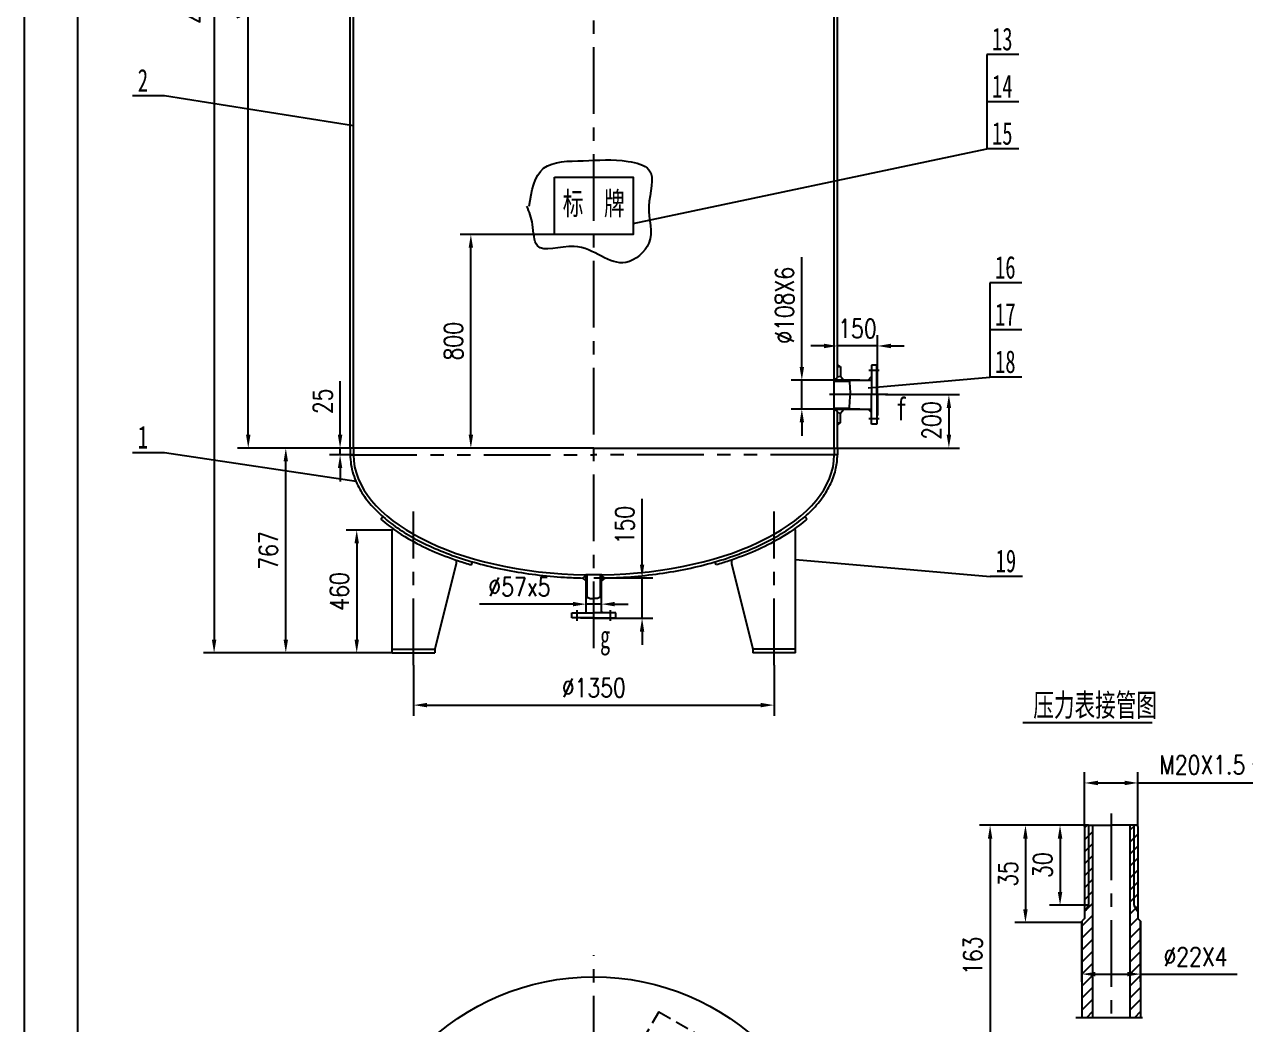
# Model space of a CAD drawing. Extents: x -200 to 8220, y -200 to 11680.
# Drawn here: x -200 to 4371, y 3984 to 7728 of the extents above; entities that cross this region are included whole.
import ezdxf

# ---------------------------------------------------------------- set-up
doc = ezdxf.new("R2010")
doc.units = 0
doc.header["$LTSCALE"] = 200
for name, pattern in [('CENTER', [2, 1.25, -0.25, 0.25, -0.25]), ('DASHED', [0.75, 0.5, -0.25]), ('K', [2.5, 1.25, -0.25, 0.25, -0.25, 0.25, -0.25])]:
    doc.linetypes.add(name, pattern=pattern)
doc.layers.get('0').update_dxf_attribs({"linetype": 'CONTINUOUS'})
doc.layers.get('DEFPOINTS').update_dxf_attribs({"linetype": 'CONTINUOUS'})
for name, color, linetype in [('1轮廓实线层', 7, 'CONTINUOUS'), ('2细线层', 4, 'CONTINUOUS'), ('3中心线层', 1, 'CENTER'), ('5剖面线层', 2, 'CONTINUOUS'), ('6文字层', 3, 'CONTINUOUS'), ('8', 6, 'CONTINUOUS'), ('9双点划线层', 6, 'K')]:
    doc.layers.add(name, color=color, linetype=linetype)
doc.styles.add('BIAOTITEXT', font='SIMKAI.TTF', dxfattribs={"width": 0.666})
doc.styles.add('TH_GBDIM', font='romans.shx', dxfattribs={"width": 0.8, "bigfont": 'gbcbig.shx'})
doc.dimstyles.new('TH_GBDIM', dxfattribs={"dimscale": 20, "dimtxt": 3.5, "dimasz": 2.5, "dimexe": 2, "dimexo": 0, "dimgap": 1.5, "dimtad": 1, "dimdec": 0, "dimzin": 0, "dimtxsty": 'TH_GBDIM', "dimcen": 2.5, "dimclrd": 130, "dimclre": 130, "dimclrt": 3, "dimazin": 3, "dimtfac": 0.714286, "dimtdec": 0, "dimtmove": 0, "dimatfit": 3, "dimtolj": 1, "dimtzin": 0})

# ---------------------------------------------------------------- blocks, each defined once
blk = doc.blocks.new('*D14')
at = {"color": 1}
for p, q in [((1256.6, 5328.7), (1256.6, 5139.7)), ((2606.6, 5328.7), (2606.6, 5139.7)), ((1306.6, 5179.7), (2556.6, 5179.7))]:
    blk.add_line(p, q, dxfattribs=at)
for points in [[(1306.6, 5188), (1306.6, 5171.4), (1256.6, 5179.7)], [(2556.6, 5188), (2556.6, 5171.4), (2606.6, 5179.7)]]:
    blk.add_solid(points, dxfattribs=at)
at = {"layer": 'DEFPOINTS', "color": 0}
for p in [(1256.6, 5328.7), (2606.6, 5328.7), (2606.6, 5179.7)]:
    blk.add_point(p, dxfattribs=at)
at = {"color": 1, "insert": (1931.6, 5244.7), "char_height": 70, "attachment_point": 5, "style": 'TH_GBDIM'}
blk.add_mtext('\\A1;%%c1350', dxfattribs=at)
blk = doc.blocks.new('*D15')
at = {"color": 1}
for p, q in [((1176.6, 5835.2), (1004, 5835.2)), ((1044, 5785.2), (1044, 5425.2)), ((1176.6, 5375.2), (1004, 5375.2))]:
    blk.add_line(p, q, dxfattribs=at)
for points in [[(1035.7, 5785.2), (1052.3, 5785.2), (1044, 5835.2)], [(1035.7, 5425.2), (1052.3, 5425.2), (1044, 5375.2)]]:
    blk.add_solid(points, dxfattribs=at)
at = {"layer": 'DEFPOINTS', "color": 0}
for p in [(1176.6, 5835.2), (1044, 5375.2), (1176.6, 5375.2)]:
    blk.add_point(p, dxfattribs=at)
at = {"color": 1, "insert": (979, 5605.2), "char_height": 70, "attachment_point": 5, "rotation": 90, "style": 'TH_GBDIM'}
blk.add_mtext('\\A1;460', dxfattribs=at)
blk = doc.blocks.new('*D16')
at = {"color": 1}
for p, q in [((1019.6, 6142.1), (738.5, 6142.1)), ((778.5, 5425.2), (778.5, 6092.1)), ((1004, 5375.2), (738.5, 5375.2))]:
    blk.add_line(p, q, dxfattribs=at)
for points in [[(770.2, 6092.1), (786.8, 6092.1), (778.5, 6142.1)], [(770.2, 5425.2), (786.8, 5425.2), (778.5, 5375.2)]]:
    blk.add_solid(points, dxfattribs=at)
at = {"layer": 'DEFPOINTS', "color": 0}
for p in [(778.5, 6142.1), (1019.6, 6142.1), (1004, 5375.2)]:
    blk.add_point(p, dxfattribs=at)
at = {"color": 1, "insert": (713.5, 5758.6), "char_height": 70, "attachment_point": 5, "rotation": 90, "style": 'TH_GBDIM'}
blk.add_mtext('\\A1;767', dxfattribs=at)
blk = doc.blocks.new('*D19')
at = {"color": 1}
for p, q in [((2112.2, 5705.9), (2112.2, 5951.9)), ((1931.6, 5655.9), (2152.2, 5655.9)), ((2112.2, 5505), (2112.2, 5655.9)), ((1931.6, 5505), (2152.2, 5505)), ((2112.2, 5455), (2112.2, 5405))]:
    blk.add_line(p, q, dxfattribs=at)
for points in [[(2103.9, 5705.9), (2120.5, 5705.9), (2112.2, 5655.9)], [(2103.9, 5455), (2120.5, 5455), (2112.2, 5505)]]:
    blk.add_solid(points, dxfattribs=at)
at = {"layer": 'DEFPOINTS', "color": 0}
for p in [(1931.6, 5655.9), (2112.2, 5655.9), (1931.6, 5505)]:
    blk.add_point(p, dxfattribs=at)
at = {"color": 1, "insert": (2047.2, 5853.9), "char_height": 70, "attachment_point": 5, "rotation": 90, "style": 'TH_GBDIM'}
blk.add_mtext('\\A1;150', dxfattribs=at)
blk = doc.blocks.new('*D22')
at = {"color": 1}
for p, q in [((1903.1, 5556.2), (1903.1, 5597.8)), ((1960.1, 5551.2), (1960.1, 5597.8)), ((1853.1, 5557.8), (1503.1, 5557.8)), ((1960.1, 5557.8), (1903.1, 5557.8)), ((2010.1, 5557.8), (2060.1, 5557.8))]:
    blk.add_line(p, q, dxfattribs=at)
for points in [[(1853.1, 5566.2), (1853.1, 5549.5), (1903.1, 5557.8)], [(2010.1, 5566.2), (2010.1, 5549.5), (1960.1, 5557.8)]]:
    blk.add_solid(points, dxfattribs=at)
at = {"layer": 'DEFPOINTS', "color": 0}
for p in [(1903.1, 5556.2), (1960.1, 5557.8), (1960.1, 5551.2)]:
    blk.add_point(p, dxfattribs=at)
at = {"color": 1, "insert": (1653.1, 5622.8), "char_height": 70, "attachment_point": 5, "style": 'TH_GBDIM'}
blk.add_mtext('\\A1;%%c57x5', dxfattribs=at)
blk = doc.blocks.new('*D23')
at = {"color": 1}
for p, q in [((1019.6, 9542.1), (597.9, 9542.1)), ((637.9, 6192.1), (637.9, 9492.1)), ((1031.6, 6142.1), (597.9, 6142.1))]:
    blk.add_line(p, q, dxfattribs=at)
for points in [[(629.6, 9492.1), (646.3, 9492.1), (637.9, 9542.1)], [(629.6, 6192.1), (646.3, 6192.1), (637.9, 6142.1)]]:
    blk.add_solid(points, dxfattribs=at)
at = {"layer": 'DEFPOINTS', "color": 0}
for p in [(637.9, 9542.1), (1019.6, 9542.1), (1031.6, 6142.1)]:
    blk.add_point(p, dxfattribs=at)
at = {"color": 1, "insert": (572.9, 7842.1), "char_height": 70, "attachment_point": 5, "rotation": 90, "style": 'TH_GBDIM'}
blk.add_mtext('\\A1;3400', dxfattribs=at)
blk = doc.blocks.new('*D24')
at = {"color": 1}
for p, q in [((1656.6, 10279.1), (470.1, 10279.1)), ((510.1, 10229.1), (510.1, 5425.2)), ((738.5, 5375.2), (470.1, 5375.2))]:
    blk.add_line(p, q, dxfattribs=at)
for points in [[(501.8, 10229.1), (518.5, 10229.1), (510.1, 10279.1)], [(501.8, 5425.2), (518.5, 5425.2), (510.1, 5375.2)]]:
    blk.add_solid(points, dxfattribs=at)
at = {"layer": 'DEFPOINTS', "color": 0}
for p in [(1656.6, 10279.1), (510.1, 5375.2), (738.5, 5375.2)]:
    blk.add_point(p, dxfattribs=at)
at = {"color": 1, "insert": (445.1, 7827.1), "char_height": 70, "attachment_point": 5, "rotation": 90, "style": 'TH_GBDIM'}
blk.add_mtext('\\A1;4904', dxfattribs=at)
blk = doc.blocks.new('*D25')
at = {"color": 1}
for p, q in [((981.7, 6192.1), (981.7, 6392.8)), ((1031.6, 6142.1), (941.7, 6142.1)), ((981.7, 6117.1), (981.7, 6142.1)), ((1031.8, 6117.1), (941.7, 6117.1)), ((981.7, 6067.1), (981.7, 6017.1))]:
    blk.add_line(p, q, dxfattribs=at)
for points in [[(973.3, 6192.1), (990, 6192.1), (981.7, 6142.1)], [(973.3, 6067.1), (990, 6067.1), (981.7, 6117.1)]]:
    blk.add_solid(points, dxfattribs=at)
at = {"layer": 'DEFPOINTS', "color": 0}
for p in [(981.7, 6142.1), (1031.6, 6142.1), (1031.8, 6117.1)]:
    blk.add_point(p, dxfattribs=at)
at = {"color": 1, "insert": (916.7, 6317.4), "char_height": 70, "attachment_point": 5, "rotation": 90, "style": 'TH_GBDIM'}
blk.add_mtext('\\A1;25', dxfattribs=at)
blk = doc.blocks.new('*D30')
at = {"color": 1}
for p, q in [((2843.6, 6454.7), (2843.6, 6564.5)), ((2993.6, 6342.1), (2993.6, 6564.5)), ((2793.6, 6524.5), (2743.6, 6524.5)), ((2993.6, 6524.5), (2843.6, 6524.5)), ((3043.6, 6524.5), (3093.6, 6524.5))]:
    blk.add_line(p, q, dxfattribs=at)
for points in [[(2793.6, 6532.8), (2793.6, 6516.1), (2843.6, 6524.5)], [(3043.6, 6532.8), (3043.6, 6516.1), (2993.6, 6524.5)]]:
    blk.add_solid(points, dxfattribs=at)
at = {"layer": 'DEFPOINTS', "color": 0}
for p in [(2843.6, 6524.5), (2843.6, 6454.7), (2993.6, 6342.1)]:
    blk.add_point(p, dxfattribs=at)
at = {"color": 1, "insert": (2918.6, 6589.5), "char_height": 70, "attachment_point": 5, "style": 'TH_GBDIM'}
blk.add_mtext('\\A1;150', dxfattribs=at)
blk = doc.blocks.new('*D31')
at = {"color": 1}
for p, q in [((2710.3, 6446.1), (2710.3, 6857.4)), ((2927.5, 6396.1), (2670.3, 6396.1)), ((2710.3, 6288.1), (2710.3, 6396.1)), ((2927.5, 6288.1), (2670.3, 6288.1)), ((2710.3, 6238.1), (2710.3, 6188.1))]:
    blk.add_line(p, q, dxfattribs=at)
for points in [[(2702, 6446.1), (2718.7, 6446.1), (2710.3, 6396.1)], [(2702, 6238.1), (2718.7, 6238.1), (2710.3, 6288.1)]]:
    blk.add_solid(points, dxfattribs=at)
at = {"layer": 'DEFPOINTS', "color": 0}
for p in [(2927.5, 6396.1), (2710.3, 6288.1), (2927.5, 6288.1)]:
    blk.add_point(p, dxfattribs=at)
at = {"color": 1, "insert": (2645.3, 6676.8), "char_height": 70, "attachment_point": 5, "rotation": 90, "style": 'TH_GBDIM'}
blk.add_mtext('\\A1;%%c108X6', dxfattribs=at)
blk = doc.blocks.new('*D32')
at = {"color": 1}
for p, q in [((3022.9, 6342.1), (3300.8, 6342.1)), ((3260.8, 6292.1), (3260.8, 6192.1)), ((2843.6, 6142.1), (3300.8, 6142.1))]:
    blk.add_line(p, q, dxfattribs=at)
for points in [[(3252.5, 6292.1), (3269.2, 6292.1), (3260.8, 6342.1)], [(3252.5, 6192.1), (3269.2, 6192.1), (3260.8, 6142.1)]]:
    blk.add_solid(points, dxfattribs=at)
at = {"layer": 'DEFPOINTS', "color": 0}
for p in [(3022.9, 6342.1), (2843.6, 6142.1), (3260.8, 6142.1)]:
    blk.add_point(p, dxfattribs=at)
at = {"color": 1, "insert": (3195.8, 6245.1), "char_height": 70, "attachment_point": 5, "rotation": 90, "style": 'TH_GBDIM'}
blk.add_mtext('\\A1;200', dxfattribs=at)
blk = doc.blocks.new('*D38')
at = {"color": 1}
for p, q in [((1784.3, 6942.1), (1431.3, 6942.1)), ((1471.3, 6192.1), (1471.3, 6892.1)), ((1783.5, 6142.1), (1431.3, 6142.1))]:
    blk.add_line(p, q, dxfattribs=at)
for points in [[(1463, 6892.1), (1479.6, 6892.1), (1471.3, 6942.1)], [(1463, 6192.1), (1479.6, 6192.1), (1471.3, 6142.1)]]:
    blk.add_solid(points, dxfattribs=at)
at = {"layer": 'DEFPOINTS', "color": 0}
for p in [(1471.3, 6942.1), (1784.3, 6942.1), (1783.5, 6142.1)]:
    blk.add_point(p, dxfattribs=at)
at = {"color": 1, "insert": (1406.3, 6542.1), "char_height": 70, "attachment_point": 5, "rotation": 90, "style": 'TH_GBDIM'}
blk.add_mtext('\\A1;800', dxfattribs=at)
blk = doc.blocks.new('*D40')
at = {"color": 1}
for p, q in [((3547.4, 4730.2), (3375.1, 4730.2)), ((3415.1, 4680.2), (3415.1, 3802.5)), ((3758.7, 3752.5), (3375.1, 3752.5))]:
    blk.add_line(p, q, dxfattribs=at)
for points in [[(3406.8, 4680.2), (3423.4, 4680.2), (3415.1, 4730.2)], [(3406.8, 3802.5), (3423.4, 3802.5), (3415.1, 3752.5)]]:
    blk.add_solid(points, dxfattribs=at)
at = {"layer": 'DEFPOINTS', "color": 0}
for p in [(3547.4, 4730.2), (3415.1, 3752.5), (3758.7, 3752.5)]:
    blk.add_point(p, dxfattribs=at)
at = {"color": 1, "insert": (3350.1, 4241.3), "char_height": 70, "attachment_point": 5, "rotation": 90, "style": 'TH_GBDIM'}
blk.add_mtext('\\A1;163', dxfattribs=at)
blk = doc.blocks.new('*D41')
at = {"color": 1}
for p, q in [((3758.7, 4176.9), (3758.7, 4132.5)), ((3808.7, 4172.5), (3928.7, 4172.5)), ((3978.7, 4176.9), (3978.7, 4132.5)), ((3978.7, 4172.5), (4339.4, 4172.5))]:
    blk.add_line(p, q, dxfattribs=at)
for points in [[(3808.7, 4180.8), (3808.7, 4164.1), (3758.7, 4172.5)], [(3928.7, 4180.8), (3928.7, 4164.1), (3978.7, 4172.5)]]:
    blk.add_solid(points, dxfattribs=at)
at = {"layer": 'DEFPOINTS', "color": 0}
for p in [(3758.7, 4176.9), (3978.7, 4176.9), (3978.7, 4172.5)]:
    blk.add_point(p, dxfattribs=at)
at = {"color": 1, "insert": (4184, 4237.5), "char_height": 70, "attachment_point": 5, "style": 'TH_GBDIM'}
blk.add_mtext('\\A1;%%c22X4', dxfattribs=at)
blk = doc.blocks.new('*D42')
at = {"color": 1}
for p, q in [((3768.7, 4725.2), (3768.7, 4928.2)), ((3968.7, 4725.2), (3968.7, 4928.2)), ((3818.7, 4888.2), (3918.7, 4888.2)), ((3968.7, 4888.2), (4521.5, 4888.2))]:
    blk.add_line(p, q, dxfattribs=at)
for points in [[(3818.7, 4896.6), (3818.7, 4879.9), (3768.7, 4888.2)], [(3918.7, 4896.6), (3918.7, 4879.9), (3968.7, 4888.2)]]:
    blk.add_solid(points, dxfattribs=at)
at = {"layer": 'DEFPOINTS', "color": 0}
for p in [(3968.7, 4888.2), (3768.7, 4725.2), (3968.7, 4725.2)]:
    blk.add_point(p, dxfattribs=at)
at = {"color": 1, "insert": (4270.1, 4955.1), "char_height": 70, "attachment_point": 5, "style": 'TH_GBDIM'}
blk.add_mtext('\\A1;M20X1.5（左）', dxfattribs=at)
blk = doc.blocks.new('*D43')
at = {"color": 1}
for p, q in [((3783.7, 4730.2), (3636.9, 4730.2)), ((3676.9, 4680.2), (3676.9, 4480.2)), ((3783.7, 4430.2), (3636.9, 4430.2))]:
    blk.add_line(p, q, dxfattribs=at)
for points in [[(3668.6, 4680.2), (3685.3, 4680.2), (3676.9, 4730.2)], [(3668.6, 4480.2), (3685.3, 4480.2), (3676.9, 4430.2)]]:
    blk.add_solid(points, dxfattribs=at)
at = {"layer": 'DEFPOINTS', "color": 0}
for p in [(3783.7, 4730.2), (3676.9, 4430.2), (3783.7, 4430.2)]:
    blk.add_point(p, dxfattribs=at)
at = {"color": 1, "insert": (3611.9, 4580.2), "char_height": 70, "attachment_point": 5, "rotation": 90, "style": 'TH_GBDIM'}
blk.add_mtext('\\A1;30', dxfattribs=at)
blk = doc.blocks.new('*D39')
at = {"color": 1}
for p, q in [((3753.7, 4730.2), (3507.4, 4730.2)), ((3547.4, 4680.2), (3547.4, 4415.2)), ((3753.7, 4365.2), (3507.4, 4365.2))]:
    blk.add_line(p, q, dxfattribs=at)
for points in [[(3539, 4680.2), (3555.7, 4680.2), (3547.4, 4730.2)], [(3539, 4415.2), (3555.7, 4415.2), (3547.4, 4365.2)]]:
    blk.add_solid(points, dxfattribs=at)
at = {"layer": 'DEFPOINTS', "color": 0}
for p in [(3753.7, 4730.2), (3547.4, 4365.2), (3753.7, 4365.2)]:
    blk.add_point(p, dxfattribs=at)
at = {"color": 1, "insert": (3482.4, 4547.7), "char_height": 70, "attachment_point": 5, "rotation": 90, "style": 'TH_GBDIM'}
blk.add_mtext('\\A1;35', dxfattribs=at)

msp = doc.modelspace()

# ---------------------------------------------------------------- hatches: boundary and pattern name
at = {"layer": '5剖面线层'}
h = msp.add_hatch(dxfattribs=at)
h.set_pattern_fill('ANSI31', scale=10, style=0)
h.set_pattern_definition([(45, (-353.462, -164.822), (-22.45064, 22.45064), [])])
h.paths.add_polyline_path([(3783.7, 4730.2), (3773.7, 4730.2), (3768.7, 4725.2), (3768.7, 4406.8, 0.054574), (3783.7, 4430.2)], flags=16)
h.paths.add_polyline_path([(3798.7, 4730.2), (3783.7, 4730.2), (3783.7, 4430.2, -0.054574), (3768.7, 4406.8), (3768.7, 4380.2), (3758.7, 4370.2), (3758.7, 4143.5), (3758.7, 4010.3), (3798.7, 4010.3)])
h.paths.add_polyline_path([(3938.7, 4010.3), (3978.7, 4010.3), (3978.7, 4370.2), (3968.7, 4380.2), (3968.7, 4406.8, -0.054574), (3953.7, 4430.2), (3953.7, 4730.2), (3938.7, 4730.2)])
h.paths.add_polyline_path([(3968.7, 4725.2), (3963.7, 4730.2), (3953.7, 4730.2), (3953.7, 4430.2, 0.054574), (3968.7, 4406.8)], flags=17)

# ---------------------------------------------------------------- linework, layer by layer
at = {"color": 7}
for p, q in [((1031.6, 6142.1), (1031.6, 9542.1)), ((2831.6, 6915), (2831.6, 9542.1)), ((1019.6, 6142.1), (1019.6, 9199.7)), ((2843.6, 6802.1), (2843.6, 9183.7)), ((3522.6, 7615.7), (3402.3, 7615.7)), ((324.9, 7461.1), (204.6, 7461.1)), ((3522.6, 7438.9), (3402.3, 7438.9)), ((3522.6, 7262.2), (3402.3, 7262.2)), ((2831.6, 6142.1), (2831.6, 7052.8)), ((2843.6, 6438.5), (2843.6, 7052.8)), ((3533.9, 6761), (3413.6, 6761)), ((3533.9, 6584.3), (3413.6, 6584.3)), ((2843.6, 6406.5), (2843.6, 6533)), ((2852.4, 6447.1), (2843.6, 6454.7)), ((2843.6, 6447.1), (2855.6, 6447.1)), ((2855.6, 6447.1), (2855.6, 6411.7)), ((2971.6, 6452.1), (2971.6, 6341.1)), ((2991.6, 6452.1), (2971.6, 6452.1)), ((2991.6, 6342.1), (2991.6, 6452.1)), ((2833.6, 6398.1), (2843.6, 6406.5)), ((2843.6, 6408.5), (2855.6, 6411.7)), ((2843.6, 6406.5), (2843.6, 6408.5)), ((2847.1, 6409.4), (2847.1, 6409.5)), ((2855.6, 6411.7), (2867.7, 6396.1)), ((2958.6, 6396.1), (2971.6, 6409.6)), ((2993.6, 6420.1), (2991.6, 6420.1)), ((2993.6, 6342.1), (2993.6, 6420.1)), ((3533.9, 6407.5), (3413.6, 6407.5)), ((2831.6, 6396.1), (2831.6, 6398.1)), ((2831.6, 6398.1), (2833.6, 6398.1)), ((2831.6, 6396.1), (2971.6, 6396.1)), ((2831.6, 6392.1), (2888.8, 6392.1)), ((2971.6, 6232.1), (2971.6, 6343.1)), ((2991.6, 6342.1), (2991.6, 6232.1)), ((2993.6, 6342.1), (2993.6, 6264.1)), ((2831.3, 6288.1), (2971.6, 6288.1)), ((2831.4, 6292.1), (2888.8, 6292.1)), ((2831.6, 6288.1), (2831.6, 6286.1)), ((2831.6, 6286.1), (2833.6, 6286.1)), ((2833.6, 6286.1), (2843.6, 6277.7)), ((2843.6, 6142.1), (2843.6, 6277.7)), ((2843.6, 6277.7), (2843.6, 6275.7)), ((2843.6, 6275.7), (2855.6, 6272.5)), ((2847.1, 6274.8), (2847.1, 6274.8)), ((2855.6, 6272.5), (2867.7, 6288.1)), ((2855.6, 6237.1), (2855.6, 6272.5)), ((2958.6, 6288.1), (2971.6, 6274.7)), ((2993.6, 6264.1), (2991.6, 6264.1)), ((2852.4, 6237.1), (2843.6, 6229.5)), ((2843.6, 6237.1), (2855.6, 6237.1)), ((2991.6, 6232.1), (2971.6, 6232.1)), ((1931.6, 6142.1), (1019.6, 6142.1)), ((1019.6, 6142.1), (1019.6, 6117.1)), ((1031.6, 6142.1), (1031.6, 6117.1)), ((1931.6, 6142.1), (2843.6, 6142.1)), ((2831.6, 6142.1), (2831.6, 6117.1)), ((2843.6, 6142.1), (2843.6, 6117.1)), ((324.9, 6124.8), (204.6, 6124.8)), ((1133.7, 5876.5), (1141.6, 5885.5)), ((2729.5, 5876.5), (2721.6, 5885.5)), ((1176.6, 5835.2), (1180.7, 5839.3)), ((1176.6, 5375.2), (1176.6, 5835.2)), ((2686.6, 5835.2), (2682.5, 5839.3)), ((2686.6, 5375.2), (2686.6, 5835.2)), ((1416.6, 5722.6), (1416.6, 5710.4)), ((1473.8, 5704.6), (1477.2, 5716.1)), ((2389.4, 5704.6), (2386, 5716.1)), ((2446.6, 5722.6), (2446.6, 5710.4)), ((1416.6, 5710.4), (1336.6, 5389.2)), ((2446.6, 5710.4), (2526.6, 5389.2)), ((1901.1, 5665), (1889.8, 5655.5)), ((1889.8, 5655.5), (1903.1, 5645.4)), ((1962.1, 5667.3), (1901.1, 5667.3)), ((1903.1, 5667.3), (1901.1, 5667.3)), ((1901.1, 5667.3), (1901.1, 5665)), ((1903.1, 5525), (1903.1, 5667.3)), ((1907.1, 5582.9), (1907.1, 5667.3)), ((1956.1, 5582.9), (1956.1, 5667.3)), ((1960.1, 5667.3), (1962.1, 5667.3)), ((1960.1, 5525), (1960.1, 5667.3)), ((1973.4, 5655.5), (1960.1, 5645.4)), ((1962.1, 5667.3), (1962.1, 5665)), ((1962.1, 5665), (1973.4, 5655.5)), ((3536, 5661.7), (3415.7, 5661.7)), ((1849.1, 5507), (1849.1, 5525)), ((1849.1, 5525), (1931.6, 5525)), ((1931.6, 5507), (1849.1, 5507)), ((1882.1, 5505), (1882.1, 5507)), ((1931.6, 5505), (1882.1, 5505)), ((1898.9, 5525), (1903.1, 5530.5)), ((2014.1, 5525), (1931.6, 5525)), ((1931.6, 5507), (2014.1, 5507)), ((1931.6, 5505), (1981.1, 5505)), ((1964.3, 5525), (1960.1, 5530.5)), ((1981.1, 5505), (1981.1, 5507)), ((2014.1, 5507), (2014.1, 5525)), ((1176.6, 5389.2), (1336.6, 5389.2)), ((1176.6, 5375.2), (1336.6, 5375.2)), ((1336.6, 5389.2), (1336.6, 5375.2)), ((2686.6, 5389.2), (2526.6, 5389.2)), ((2526.6, 5389.2), (2526.6, 5375.2)), ((2686.6, 5375.2), (2526.6, 5375.2)), ((3537.1, 5114.3), (4021.9, 5114.3)), ((3773.7, 4730.2), (3768.7, 4725.2)), ((3768.7, 4725.2), (3768.7, 4380.2)), ((3773.7, 4730.2), (3868.7, 4730.2)), ((3798.7, 4730.2), (3798.7, 4010.3)), ((3963.7, 4730.2), (3868.7, 4730.2)), ((3938.7, 4730.2), (3938.7, 4010.3)), ((3963.7, 4730.2), (3968.7, 4725.2)), ((3968.7, 4725.2), (3968.7, 4380.2)), ((3768.7, 4380.2), (3758.7, 4370.2)), ((3758.7, 4370.2), (3758.7, 4010.3)), ((3758.7, 4143.5), (3758.7, 4370.2)), ((3968.7, 4380.2), (3978.7, 4370.2)), ((3978.7, 4370.2), (3978.7, 4010.3)), ((3978.7, 4143.5), (3978.7, 4370.2))]:
    msp.add_line(p, q, dxfattribs=at)
at = {"color": 7, "linetype": 'DASHED', "ltscale": 0.5}
for q in [(2002.9, 3734.2), (2330.6, 3941.6)]:
    msp.add_line((2174.7, 4031.6), q, dxfattribs=at)
at = {"color": 7}
msp.add_lwpolyline([(1784.3, 7156.4), (2078.9, 7156.4), (2078.9, 6942.1), (1784.3, 6942.1)], close=True, dxfattribs=at)
msp.add_circle((1931.6, 3250.6), 912, dxfattribs=at)
for start_param, end_param in [(3.141593, 4.678492), (4.746286, 6.283185)]:
    msp.add_ellipse((1931.6, 6117.1), major_axis=(899.8, 0), ratio=0.500193, start_param=start_param, end_param=end_param, dxfattribs=at)
for points, knots in [([(1019.8, 6117.1), (1019.8, 6105), (1020.7, 6092.8), (1024.4, 6068.6), (1027.2, 6056.6), (1034.6, 6032.7), (1039.3, 6020.8), (1053.5, 5990.5), (1064.4, 5972.3), (1090.5, 5936.8), (1105.7, 5919.5), (1140, 5886.2), (1159.1, 5870.1), (1201, 5839.2), (1223.7, 5824.4), (1272.6, 5796.5), (1298.7, 5783.3), (1353.9, 5758.6), (1382.9, 5747.1), (1443.5, 5725.9), (1475.1, 5716.3), (1540.3, 5699.1), (1573.9, 5691.4), (1642.8, 5678.3), (1678, 5672.7), (1749.5, 5663.9), (1785.8, 5660.6), (1844.7, 5657), (1867.2, 5656), (1889.8, 5655.5)], [3.141593, 3.141593, 3.141593, 3.141593, 3.218492, 3.218492, 3.295391, 3.295391, 3.37229, 3.37229, 3.494206, 3.494206, 3.616123, 3.616123, 3.738039, 3.738039, 3.859956, 3.859956, 3.981873, 3.981873, 4.103789, 4.103789, 4.225706, 4.225706, 4.347623, 4.347623, 4.469539, 4.469539, 4.591456, 4.591456, 4.666182, 4.666182, 4.666182, 4.666182]), ([(1973.4, 5655.5), (1996.6, 5656), (2019.7, 5657), (2079.2, 5660.7), (2115.5, 5664.1), (2186.9, 5673), (2222.1, 5678.6), (2290.9, 5691.8), (2324.5, 5699.4), (2389.7, 5716.8), (2421.2, 5726.4), (2481.7, 5747.6), (2510.7, 5759.1), (2565.8, 5783.9), (2591.8, 5797.1), (2640.6, 5825.2), (2663.3, 5839.9), (2705.1, 5870.8), (2724.1, 5887), (2758.3, 5920.4), (2773.4, 5937.7), (2799.3, 5973.2), (2810.2, 5991.4), (2827.5, 6028.6), (2833.9, 6047.5), (2841.6, 6083.4), (2843.4, 6100.2), (2843.4, 6117.1)], [4.758596, 4.758596, 4.758596, 4.758596, 4.835289, 4.835289, 4.957206, 4.957206, 5.079122, 5.079122, 5.201039, 5.201039, 5.322955, 5.322955, 5.444872, 5.444872, 5.566789, 5.566789, 5.688705, 5.688705, 5.810622, 5.810622, 5.932539, 5.932539, 6.054455, 6.054455, 6.176372, 6.176372, 6.283185, 6.283185, 6.283185, 6.283185]), ([(1133.7, 5876.5), (1135.7, 5874.7), (1137.8, 5872.9), (1168.4, 5846.8), (1201.2, 5823.9), (1265.2, 5786.7), (1294.9, 5771.6), (1357.6, 5743.9), (1390.6, 5731.3), (1441.1, 5714.5), (1457.3, 5709.4), (1473.8, 5704.6)], [3.6588982, 3.6588982, 3.6588982, 3.6588982, 3.6720005, 3.6720005, 3.8523115, 3.8523115, 3.9891867, 3.9891867, 4.1247487, 4.1247487, 4.1872765, 4.1872765, 4.1872765, 4.1872765]), ([(2729.5, 5876.5), (2727.5, 5874.7), (2725.4, 5872.9), (2694.8, 5846.8), (2662, 5823.9), (2598, 5786.7), (2568.3, 5771.6), (2505.6, 5743.9), (2472.6, 5731.3), (2422.1, 5714.5), (2405.9, 5709.4), (2389.4, 5704.6)], [3.6588982, 3.6588982, 3.6588982, 3.6588982, 3.6720005, 3.6720005, 3.8523115, 3.8523115, 3.9891867, 3.9891867, 4.1247487, 4.1247487, 4.1872765, 4.1872765, 4.1872765, 4.1872765])]:
    msp.add_open_spline(points, degree=3, knots=knots, dxfattribs=at)
at = {"layer": '1轮廓实线层', "color": 7}
msp.add_line((0, 0), (0, 11480), dxfattribs=at)
at = {"layer": '2细线层', "color": 7}
msp.add_line((-200, -200), (-200, 11680), dxfattribs=at)
for points in [[(1689.1, 7047.8), (1743.5, 7189.7), (1891.3, 7218.2), (2059.8, 7215.6), (2137.6, 7184.5), (2137.6, 7047.8), (2137.6, 6909.8), (2052, 6837.3), (1857.6, 6896.9), (1720.2, 6899.5), (1702.1, 6979.8), (1681.3, 7047.8)], [(1903.1, 5583.4), (1907.1, 5582.9), (1918.3, 5579.2), (1931.6, 5579.2)], [(1960.1, 5583.4), (1956.1, 5582.9), (1944.9, 5579.2), (1931.6, 5579.2)]]:
    msp.add_spline(points, degree=3, dxfattribs=at)
for points in [[(2888.7, 6396.1), (2889.3, 6378), (2889.9, 6359.9), (2892.8, 6342.1)], [(2888.7, 6288.1), (2889.3, 6306.2), (2889.9, 6324.4), (2892.8, 6342.1)]]:
    msp.add_open_spline(points, degree=3, dxfattribs=at)
at = {"layer": '3中心线层', "color": 7}
for p, q in [((1931.6, 5393), (1931.6, 7777.5)), ((3000.2, 6432.1), (2961, 6432.1)), ((3032.4, 6342.1), (2813.8, 6342.1)), ((3000.2, 6252.1), (2961, 6252.1)), ((1256.6, 5328.7), (1256.6, 5904.3)), ((2606.6, 5328.7), (2606.6, 5904.3)), ((1869.1, 5495), (1869.1, 5535.2)), ((1994.1, 5495), (1994.1, 5535.2)), ((3868.7, 4774.5), (3868.7, 4010.3)), ((1931.6, 2241.5), (1931.6, 4244))]:
    msp.add_line(p, q, dxfattribs=at)
at = {"layer": '6文字层', "color": 7, "ltscale": 14}
for p, q in [((3402.3, 7615.7), (3402.3, 7262.2)), ((1031.6, 7348.1), (324.9, 7461.1)), ((2078.9, 6983.4), (3402.3, 7262.2)), ((3413.6, 6761), (3413.6, 6407.5)), ((2958.6, 6367.7), (3413.6, 6407.5)), ((1041.4, 6016.4), (324.9, 6124.8)), ((2686.6, 5725.4), (3415.7, 5661.7))]:
    msp.add_line(p, q, dxfattribs=at)
at = {"layer": '8', "color": 7}
for p, q in [((3783.7, 4730.2), (3783.7, 4430.2)), ((3953.7, 4730.2), (3953.7, 4430.2))]:
    msp.add_line(p, q, dxfattribs=at)
for centre, start, end in [((3669.3, 4487), 321.0858, 333.5808), ((4068, 4487), 206.4192, 218.9142)]:
    msp.add_arc(centre, 127.7, start, end, dxfattribs=at)
at = {"layer": '9双点划线层', "color": 7}
for p, q in [((1019.6, 6117.1), (1931.6, 6117.1)), ((2843.4, 6117.1), (1931.6, 6117.1)), ((3735.8, 4010.3), (4024.1, 4010.3))]:
    msp.add_line(p, q, dxfattribs=at)

# ---------------------------------------------------------------- texts
at = {"layer": '6文字层', "color": 7, "ltscale": 14, "style": 'BIAOTITEXT', "width": 0.666}
for s, p in [('13', (3422.2, 7631.3)), ('2', (224.4, 7476.8)), ('14', (3422.2, 7454.6)), ('15', (3422.2, 7277.9)), ('标  牌', (1815.5, 7015.6)), ('16', (3433.5, 6776.7)), ('17', (3433.5, 6599.9)), ('18', (3433.5, 6423.2)), ('f', (3063.3, 6246)), ('1', (224.4, 6140.5)), ('19', (3435.6, 5677.3)), ('g', (1954.9, 5393)), ('压力表接管图', (3576.6, 5137.4))]:
    msp.add_text(s, height=85, dxfattribs=at).set_placement(p)

# ---------------------------------------------------------------- dimensions: what is measured, and where the dimension line sits
at = {"color": 1}
for base, p1, p2, picture, middle in [((510.1, 5375.2), (1656.6, 10279.1), (738.5, 5375.2), '*D24', (445.1, 7827.1)), ((637.9, 9542.1), (1031.6, 6142.1), (1019.6, 9542.1), '*D23', (572.9, 7842.1)), ((981.7, 6142.1), (1031.8, 6117.1), (1031.6, 6142.1), '*D25', (916.7, 6317.4)), ((778.5, 6142.1), (1004, 5375.2), (1019.6, 6142.1), '*D16', (713.5, 5758.6)), ((1044, 5375.2), (1176.6, 5835.2), (1176.6, 5375.2), '*D15', (979, 5605.2))]:
    dim = msp.add_linear_dim(base=base, p1=p1, p2=p2, angle=90, dimstyle='TH_GBDIM', override={"dimclrd": 1, "dimclre": 1, "dimclrt": 1}, dxfattribs=at)
    dim.commit()
    dim.dimension.update_dxf_attribs({"geometry": picture, "text_midpoint": middle})
for base, p1, p2, text, picture, middle in [((1471.3, 6942.1), (1783.5, 6142.1), (1784.3, 6942.1), '800', '*D38', (1406.3, 6542.1)), ((2112.2, 5655.9), (1931.6, 5505), (1931.6, 5655.9), '150', '*D19', (2047.2, 5853.9)), ((3415.1, 3752.5), (3547.4, 4730.2), (3758.7, 3752.5), '163', '*D40', (3350.1, 4241.3)), ((3547.4, 4365.2), (3753.7, 4730.2), (3753.7, 4365.2), '35', '*D39', (3482.4, 4547.7)), ((3676.9, 4430.2), (3783.7, 4730.2), (3783.7, 4430.2), '30', '*D43', (3611.9, 4580.2))]:
    dim = msp.add_linear_dim(base=base, p1=p1, p2=p2, angle=90, text=text, dimstyle='TH_GBDIM', override={"dimclrd": 1, "dimclre": 1, "dimclrt": 1}, dxfattribs=at)
    dim.commit()
    dim.dimension.update_dxf_attribs({"geometry": picture, "text_midpoint": middle})
dim = msp.add_linear_dim(base=(2710.3, 6288.1), p1=(2927.5, 6396.1), p2=(2927.5, 6288.1), angle=90, text='%%c<>X6', dimstyle='TH_GBDIM', override={"dimclrd": 1, "dimclre": 1, "dimclrt": 1}, dxfattribs=at)
dim.commit()
dim.dimension.update_dxf_attribs({"geometry": '*D31', "text_midpoint": (2710.3, 6676.8), "dimtype": 160})
dim = msp.add_linear_dim(base=(2843.6, 6524.5), p1=(2993.6, 6342.1), p2=(2843.6, 6454.7), dimstyle='TH_GBDIM', override={"dimclrd": 1, "dimclre": 1, "dimclrt": 1}, dxfattribs=at)
dim.commit()
dim.dimension.update_dxf_attribs({"geometry": '*D30', "text_midpoint": (2918.6, 6524.5), "dimtype": 160})
dim = msp.add_linear_dim(base=(3260.8, 6142.1), p1=(3022.9, 6342.1), p2=(2843.6, 6142.1), angle=90, dimstyle='TH_GBDIM', override={"dimclrd": 1, "dimclre": 1, "dimclrt": 1}, dxfattribs=at)
dim.commit()
dim.dimension.update_dxf_attribs({"geometry": '*D32', "text_midpoint": (3260.8, 6245.1), "dimtype": 160})
dim = msp.add_linear_dim(base=(1960.1, 5557.8), p1=(1903.1, 5556.2), p2=(1960.1, 5551.2), text='%%c<>x5', dimstyle='TH_GBDIM', override={"dimclrd": 1, "dimclre": 1, "dimclrt": 1}, dxfattribs=at)
dim.commit()
dim.dimension.update_dxf_attribs({"geometry": '*D22', "text_midpoint": (1653.1, 5557.8), "dimtype": 160})
for base, p1, p2, text, picture, middle in [((2606.6, 5179.7), (1256.6, 5328.7), (2606.6, 5328.7), '%%c<>', '*D14', (1931.6, 5244.7)), ((3968.7, 4888.2), (3768.7, 4725.2), (3968.7, 4725.2), 'M20X1.5（左）', '*D42', (4270.1, 4955.1)), ((3978.7, 4172.5), (3758.7, 4176.9), (3978.7, 4176.9), '%%c22X4', '*D41', (4184, 4237.5))]:
    dim = msp.add_linear_dim(base=base, p1=p1, p2=p2, text=text, dimstyle='TH_GBDIM', override={"dimclrd": 1, "dimclre": 1, "dimclrt": 1}, dxfattribs=at)
    dim.commit()
    dim.dimension.update_dxf_attribs({"geometry": picture, "text_midpoint": middle})

doc.saveas('drawing.dxf')
